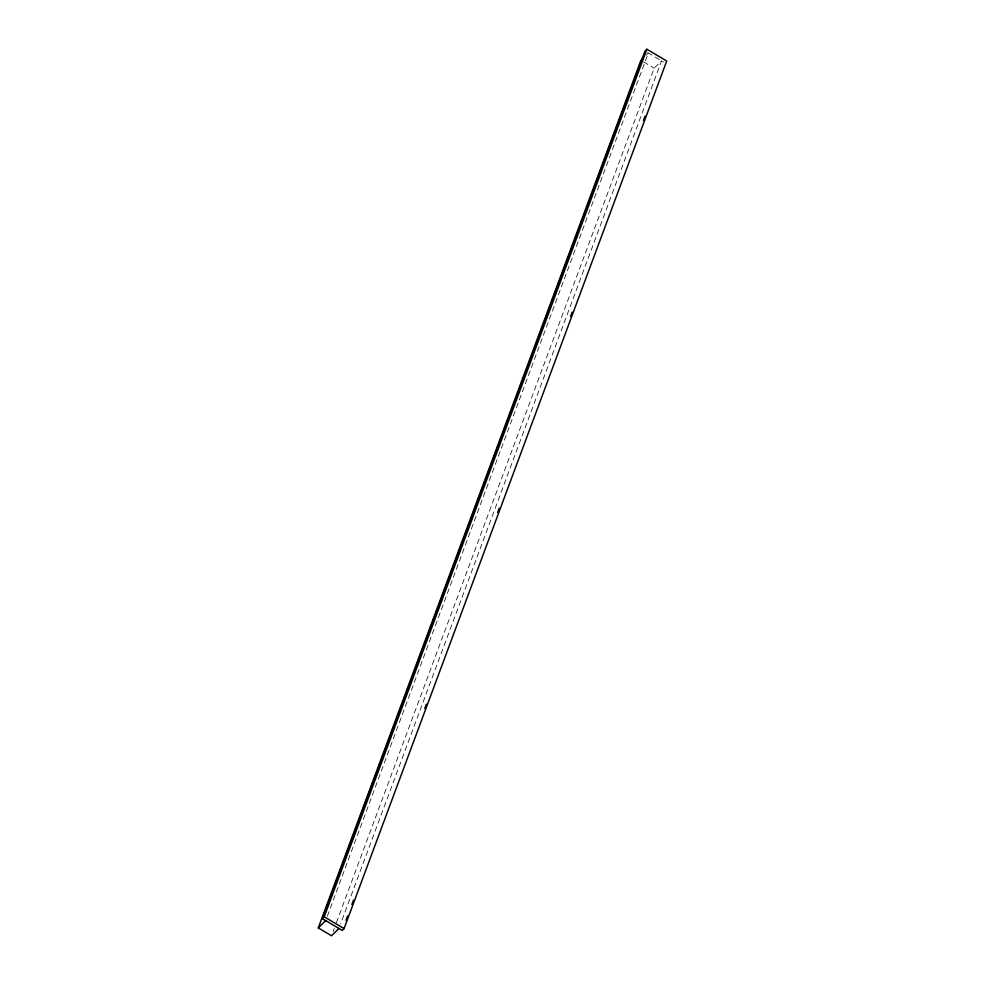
<?xml version="1.0" encoding="UTF-8"?>
<svg xmlns="http://www.w3.org/2000/svg" width="985" height="985" viewBox="0 0 985 985"><rect width="100%" height="100%" fill="white"/><g stroke="black" fill="none" stroke-linecap="round" stroke-linejoin="round"><path stroke-width="0.74" stroke-dasharray="4.92 3.69" d="M327.291 916.284L648.327 53.042L646.209 55.123M333.115 931.428L334.186 928.547M336.341 922.785L654.151 68.187L661.563 60.885L340.527 924.127M647.662 52.648L663.558 62.055M643.562 61.907L654.151 68.187"/><path stroke-width="1.48" d="M338.926 928.449L331.514 935.75L318.278 927.907L640.915 60.344L643.033 58.25M322.378 918.636L645.015 51.072L646.874 49.25L666.722 61.021L344.085 928.584L342.226 930.406L322.378 918.636L324.225 916.813L646.874 49.25M345.981 920.322L347.594 916.001M351.879 904.464L353.492 900.142M424.769 708.474L426.37 704.152M497.659 512.483L499.26 508.161M570.549 316.481L572.15 312.159M643.439 120.49L645.04 116.168M318.278 927.907L325.678 920.606M324.225 916.813L344.085 928.584"/></g></svg>
